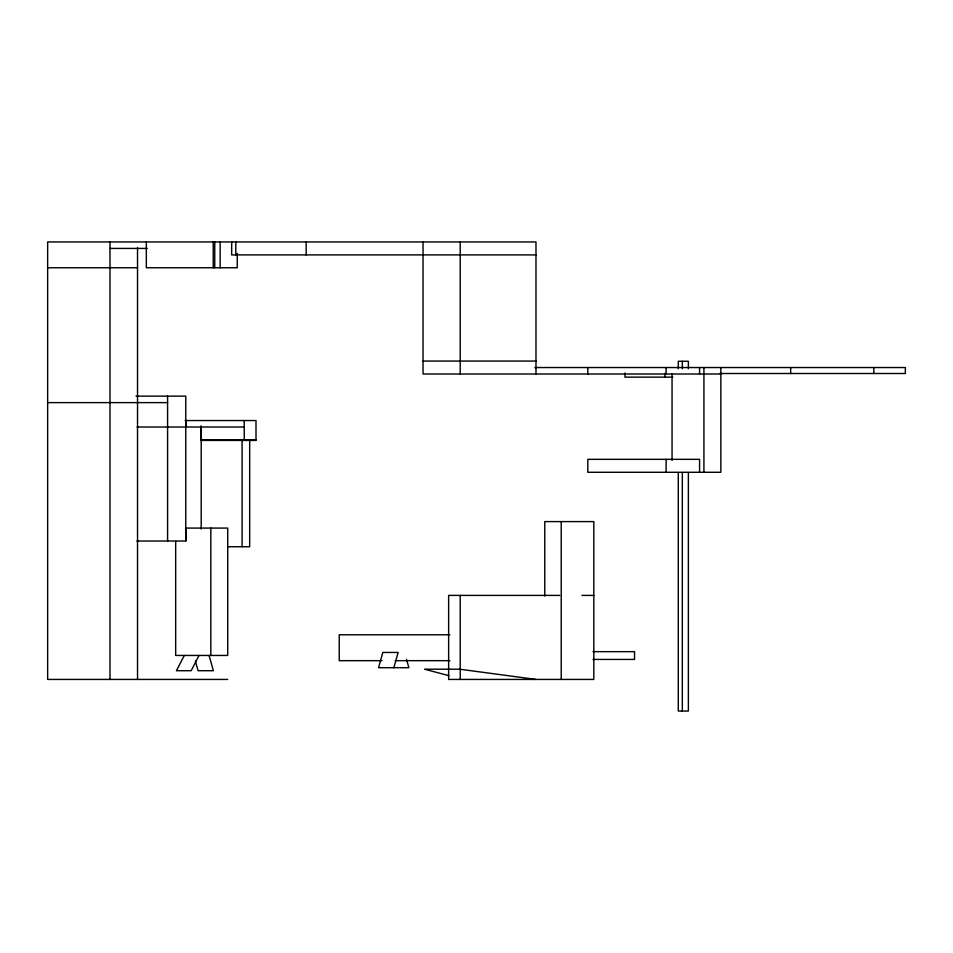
<?xml version="1.0" encoding="UTF-8"?>
<svg xmlns="http://www.w3.org/2000/svg" width="953" height="953" viewBox="0 0 953 953"><rect width="100%" height="100%" fill="white"/><g stroke="black" fill="none" stroke-linecap="round" stroke-linejoin="round"><path stroke-width="1.43" d="M393.827 667.696L398.14 652.448L382.844 652.448L378.544 667.696L408.897 667.696L406.55 659.381M184.298 655.45L176.424 670.709L191.184 670.709L199.046 655.45M109.988 248.423L147.179 248.423M535.979 254.904L231.674 254.904L231.674 241.955M47.65 267.757L137.53 267.757M423.037 361.068L535.979 361.068M534.776 367.536L905.35 367.536L905.35 373.505L719.908 373.505M720.849 374.005L423.037 374.005L423.037 241.955M672.806 377.15L624.977 377.15L624.977 373.028M136.041 396.138L185.764 396.138L185.764 541.018M47.65 402.619L167.585 402.619M185.132 420.547L256 420.547L256 440.429L201.202 440.429M137.089 427.015L244.242 427.015M256 439.964L200.809 439.964L200.809 426.098M185.418 528.081L227.719 528.081L227.719 655.45L175.674 655.45L175.674 541.411M136.91 541.018L185.93 541.018L185.93 528.081M227.493 546.736L249.674 546.736L249.674 440.429M559.673 595.399L448.637 595.399L448.637 679.429L593.814 679.429L593.814 521.601L544.771 521.601L544.771 596.054M581.938 595.399L593.814 595.399M449.852 634.769L339.232 634.769L339.232 660.667L381.95 660.667M592.98 651.661L634.543 651.661L634.543 659.428L592.98 659.428M395.197 660.667L449.852 660.667M227.719 679.429L47.65 679.429L47.65 241.955L535.979 241.955L535.979 374.005M535.979 679.429L459.703 669.197L424.526 669.197L448.851 675.641M209.064 655.45L213.377 670.709L198.081 670.709L195.341 661.001M873.806 367.536L873.806 373.505M790.68 367.536L790.68 373.505M720.849 367.536L720.849 472.283L587.822 472.283L587.822 459.334L699.573 459.334L699.573 472.283M703.922 367.536L703.922 472.283M699.573 367.536L699.573 374.005M688.376 368.728L688.376 361.282L678.286 361.282L678.286 368.728M688.376 472.914L688.376 711.045L678.286 711.045L678.286 472.914M682.324 361.282L682.324 368.728M682.324 472.914L682.324 711.045M672.056 374.005L672.056 460.37M666.111 367.536L666.111 374.005M666.111 459.334L666.111 472.283M664.991 373.266L664.991 377.15M587.822 367.536L587.822 374.005M561.222 521.601L561.222 679.429M460.216 241.955L460.216 374.005M460.216 595.399L460.216 679.429M306.163 241.955L306.163 254.904M244.242 420.547L244.242 439.964M242.098 440.429L242.098 546.736M237.261 253.415L237.261 267.757L146.333 267.757L146.333 241.955M235.808 241.955L235.808 254.904M220.143 241.955L220.143 267.757M214.735 241.955L214.735 267.757M213.222 241.955L213.222 267.757M210.827 528.081L210.827 655.45M201.202 426.229L201.202 529.01M185.978 420.547L185.978 427.015M167.585 396.138L167.585 541.018M137.53 247.685L137.53 679.429M109.988 241.955L109.988 679.429"/></g></svg>
